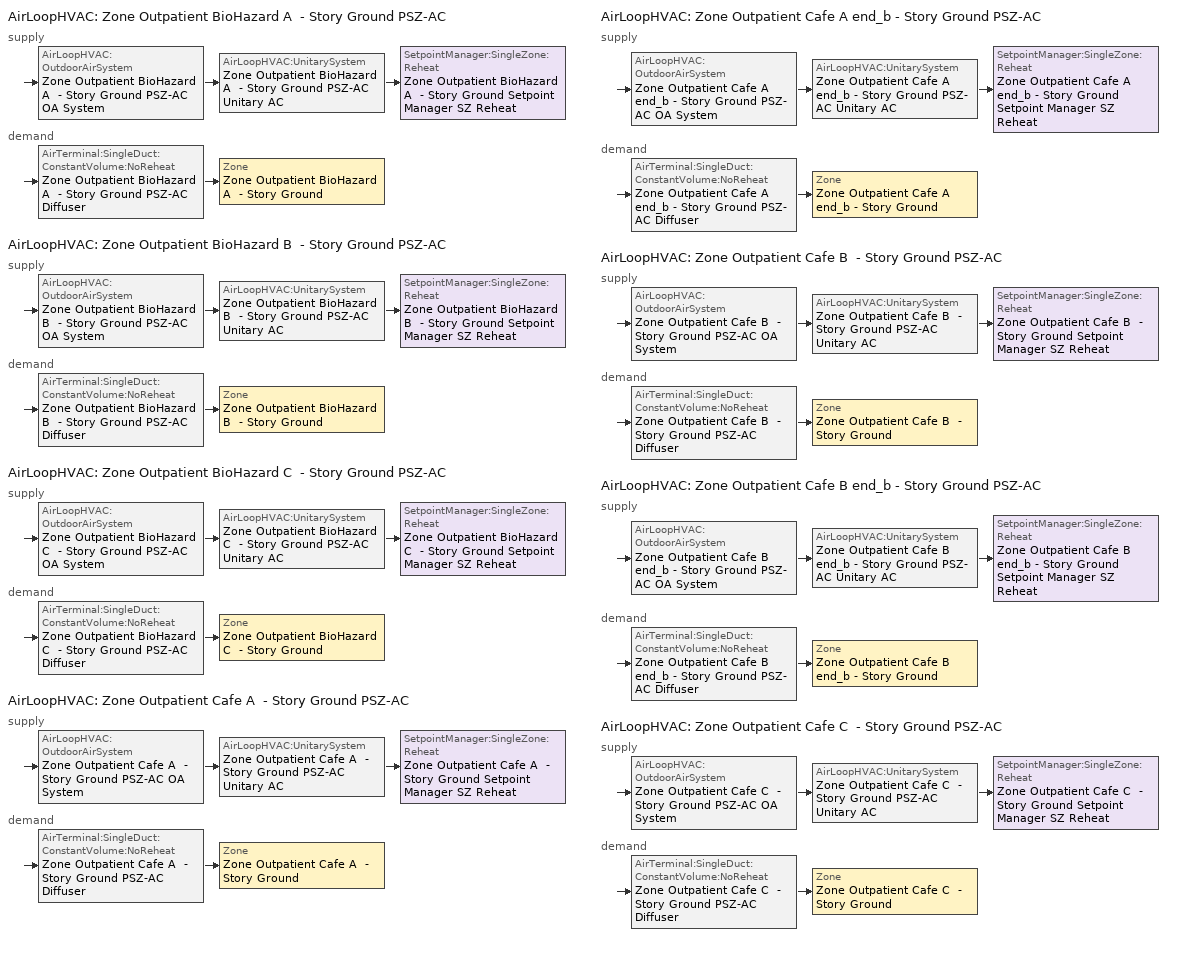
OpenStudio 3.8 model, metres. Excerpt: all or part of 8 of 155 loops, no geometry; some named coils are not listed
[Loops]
AirLoopHVAC 'Zone Outpatient BioHazard A  - Story Ground PSZ-AC'
 supply: AirLoopHVAC:OutdoorAirSystem 'Zone Outpatient BioHazard A  - Story Ground PSZ-AC OA System' > AirLoopHVAC:UnitarySystem 'Zone Outpatient BioHazard A  - Story Ground PSZ-AC Unitary AC' > SetpointManager:SingleZone:Reheat 'Zone Outpatient BioHazard A  - Story Ground Setpoint Manager SZ Reheat'
 demand: AirTerminal:SingleDuct:ConstantVolume:NoReheat 'Zone Outpatient BioHazard A  - Story Ground PSZ-AC Diffuser' > Zone 'Zone Outpatient BioHazard A  - Story Ground'
AirLoopHVAC 'Zone Outpatient BioHazard B  - Story Ground PSZ-AC'
 supply: AirLoopHVAC:OutdoorAirSystem 'Zone Outpatient BioHazard B  - Story Ground PSZ-AC OA System' > AirLoopHVAC:UnitarySystem 'Zone Outpatient BioHazard B  - Story Ground PSZ-AC Unitary AC' > SetpointManager:SingleZone:Reheat 'Zone Outpatient BioHazard B  - Story Ground Setpoint Manager SZ Reheat'
 demand: AirTerminal:SingleDuct:ConstantVolume:NoReheat 'Zone Outpatient BioHazard B  - Story Ground PSZ-AC Diffuser' > Zone 'Zone Outpatient BioHazard B  - Story Ground'
AirLoopHVAC 'Zone Outpatient BioHazard C  - Story Ground PSZ-AC'
 supply: AirLoopHVAC:OutdoorAirSystem 'Zone Outpatient BioHazard C  - Story Ground PSZ-AC OA System' > AirLoopHVAC:UnitarySystem 'Zone Outpatient BioHazard C  - Story Ground PSZ-AC Unitary AC' > SetpointManager:SingleZone:Reheat 'Zone Outpatient BioHazard C  - Story Ground Setpoint Manager SZ Reheat'
 demand: AirTerminal:SingleDuct:ConstantVolume:NoReheat 'Zone Outpatient BioHazard C  - Story Ground PSZ-AC Diffuser' > Zone 'Zone Outpatient BioHazard C  - Story Ground'
AirLoopHVAC 'Zone Outpatient Cafe A  - Story Ground PSZ-AC'
 supply: AirLoopHVAC:OutdoorAirSystem 'Zone Outpatient Cafe A  - Story Ground PSZ-AC OA System' > AirLoopHVAC:UnitarySystem 'Zone Outpatient Cafe A  - Story Ground PSZ-AC Unitary AC' > SetpointManager:SingleZone:Reheat 'Zone Outpatient Cafe A  - Story Ground Setpoint Manager SZ Reheat'
 demand: AirTerminal:SingleDuct:ConstantVolume:NoReheat 'Zone Outpatient Cafe A  - Story Ground PSZ-AC Diffuser' > Zone 'Zone Outpatient Cafe A  - Story Ground'
AirLoopHVAC 'Zone Outpatient Cafe A end_b - Story Ground PSZ-AC'
 supply: AirLoopHVAC:OutdoorAirSystem 'Zone Outpatient Cafe A end_b - Story Ground PSZ-AC OA System' > AirLoopHVAC:UnitarySystem 'Zone Outpatient Cafe A end_b - Story Ground PSZ-AC Unitary AC' > SetpointManager:SingleZone:Reheat 'Zone Outpatient Cafe A end_b - Story Ground Setpoint Manager SZ Reheat'
 demand: AirTerminal:SingleDuct:ConstantVolume:NoReheat 'Zone Outpatient Cafe A end_b - Story Ground PSZ-AC Diffuser' > Zone 'Zone Outpatient Cafe A end_b - Story Ground'
AirLoopHVAC 'Zone Outpatient Cafe B  - Story Ground PSZ-AC'
 supply: AirLoopHVAC:OutdoorAirSystem 'Zone Outpatient Cafe B  - Story Ground PSZ-AC OA System' > AirLoopHVAC:UnitarySystem 'Zone Outpatient Cafe B  - Story Ground PSZ-AC Unitary AC' > SetpointManager:SingleZone:Reheat 'Zone Outpatient Cafe B  - Story Ground Setpoint Manager SZ Reheat'
 demand: AirTerminal:SingleDuct:ConstantVolume:NoReheat 'Zone Outpatient Cafe B  - Story Ground PSZ-AC Diffuser' > Zone 'Zone Outpatient Cafe B  - Story Ground'
AirLoopHVAC 'Zone Outpatient Cafe B end_b - Story Ground PSZ-AC'
 supply: AirLoopHVAC:OutdoorAirSystem 'Zone Outpatient Cafe B end_b - Story Ground PSZ-AC OA System' > AirLoopHVAC:UnitarySystem 'Zone Outpatient Cafe B end_b - Story Ground PSZ-AC Unitary AC' > SetpointManager:SingleZone:Reheat 'Zone Outpatient Cafe B end_b - Story Ground Setpoint Manager SZ Reheat'
 demand: AirTerminal:SingleDuct:ConstantVolume:NoReheat 'Zone Outpatient Cafe B end_b - Story Ground PSZ-AC Diffuser' > Zone 'Zone Outpatient Cafe B end_b - Story Ground'
AirLoopHVAC 'Zone Outpatient Cafe C  - Story Ground PSZ-AC'
 supply: AirLoopHVAC:OutdoorAirSystem 'Zone Outpatient Cafe C  - Story Ground PSZ-AC OA System' > AirLoopHVAC:UnitarySystem 'Zone Outpatient Cafe C  - Story Ground PSZ-AC Unitary AC' > SetpointManager:SingleZone:Reheat 'Zone Outpatient Cafe C  - Story Ground Setpoint Manager SZ Reheat'
 demand: AirTerminal:SingleDuct:ConstantVolume:NoReheat 'Zone Outpatient Cafe C  - Story Ground PSZ-AC Diffuser' > Zone 'Zone Outpatient Cafe C  - Story Ground'
[Sizing:Zone] Zone Cooling Design Supply Air Temperature Input Method=SupplyAirTemperature; Zone Cooling Design Supply Air Temperature {C}=12.7778; Zone Cooling Design Supply Air Temperature Difference {deltaC}=11.11; Zone Heating Design Supply Air Temperature Input Method=SupplyAirTemperature; Zone Heating Design Supply Air Temperature {C}=50; Zone Heating Design Supply Air Temperature Difference {deltaC}=11.11; Zone Cooling Design Supply Air Humidity Ratio {kg-H2O/kg-air}=0.0085; Zone Heating Design Supply Air Humidity Ratio {kg-H2O/kg-air}=0.008; Cooling Design Air Flow Method=DesignDay; Heating Design Air Flow Method=DesignDay; Account for Dedicated Outdoor Air System=No; Dedicated Outdoor Air System Control Strategy=NeutralSupplyAir; Dedicated Outdoor Air Low Setpoint Temperature for Design {C}=autosize; Dedicated Outdoor Air High Setpoint Temperature for Design {C}=autosize; Zone Load Sizing Method=Sensible Load Only No Latent Load; Zone Latent Cooling Design Supply Air Humidity Ratio Input Method=HumidityRatioDifference; Zone Cooling Design Supply Air Humidity Ratio Difference {kgWater/kgDryAir}=0.005; Zone Latent Heating Design Supply Air Humidity Ratio Input Method=HumidityRatioDifference; Zone Humidification Design Supply Air Humidity Ratio Difference {kgWater/kgDryAir}=0.005
Zone Outpatient Cafe A  - Story Ground; Zone Outpatient Cafe B  - Story Ground; Zone Outpatient Cafe C  - Story Ground; Zone Outpatient BioHazard A  - Story Ground; Zone Outpatient BioHazard B  - Story Ground; Zone Outpatient BioHazard C  - Story Ground; Zone Outpatient Cafe A end_b - Story Ground; Zone Outpatient Cafe B end_b - Story Ground
[Zone equipment]
Zone Outpatient Cafe A  - Story Ground: Zone Outpatient Cafe A  - Story Ground PSZ-AC Diffuser
Zone Outpatient Cafe B  - Story Ground: Zone Outpatient Cafe B  - Story Ground PSZ-AC Diffuser
Zone Outpatient Cafe C  - Story Ground: Zone Outpatient Cafe C  - Story Ground PSZ-AC Diffuser
Zone Outpatient BioHazard A  - Story Ground: Zone Outpatient BioHazard A  - Story Ground PSZ-AC Diffuser
Zone Outpatient BioHazard B  - Story Ground: Zone Outpatient BioHazard B  - Story Ground PSZ-AC Diffuser
Zone Outpatient BioHazard C  - Story Ground: Zone Outpatient BioHazard C  - Story Ground PSZ-AC Diffuser
Zone Outpatient Cafe A end_b - Story Ground: Zone Outpatient Cafe A end_b - Story Ground PSZ-AC Diffuser
Zone Outpatient Cafe B end_b - Story Ground: Zone Outpatient Cafe B end_b - Story Ground PSZ-AC Diffuser
[AirLoopHVAC] Design Return Air Flow Fraction of Supply Air Flow=1
Name | Availability Schedule | Design Supply Air Flow Rate {m3/s}
Zone Outpatient BioHazard A  - Story Ground PSZ-AC | Zone Outpatient BioHazard A  - Story Ground PSZ-AC Occ Sch | 0.0207819
Zone Outpatient BioHazard B  - Story Ground PSZ-AC | Zone Outpatient BioHazard B  - Story Ground PSZ-AC Occ Sch | 0.0192587
Zone Outpatient BioHazard C  - Story Ground PSZ-AC | Zone Outpatient BioHazard C  - Story Ground PSZ-AC Occ Sch | 0.0207819
Zone Outpatient Cafe A  - Story Ground PSZ-AC | Zone Outpatient Cafe A  - Story Ground PSZ-AC Occ Sch | 0.0201099
Zone Outpatient Cafe A end_b - Story Ground PSZ-AC | Zone Outpatient Cafe A end_b - Story Ground PSZ-AC Occ Sch | 0.178197
Zone Outpatient Cafe B  - Story Ground PSZ-AC | Zone Outpatient Cafe B  - Story Ground PSZ-AC Occ Sch | 0.0225697
Zone Outpatient Cafe B end_b - Story Ground PSZ-AC | Zone Outpatient Cafe B end_b - Story Ground PSZ-AC Occ Sch | 0.165366
Zone Outpatient Cafe C  - Story Ground PSZ-AC | Zone Outpatient Cafe C  - Story Ground PSZ-AC Occ Sch | 0.0197325
[Sizing:System] Type of Load to Size On=Sensible; Central Heating Maximum System Air Flow Ratio=1; Preheat Design Temperature {C}=7.22222; Preheat Design Humidity Ratio {kg-H2O/kg-Air}=0.008; Precool Design Temperature {C}=12.7778; Precool Design Humidity Ratio {kg-H2O/kg-Air}=0.008; Central Cooling Design Supply Air Temperature {C}=12.7778; Central Heating Design Supply Air Temperature {C}=50; Sizing Option=Coincident; 100% Outdoor Air in Cooling=No; 100% Outdoor Air in Heating=No; Central Cooling Design Supply Air Humidity Ratio {kg-H2O/kg-Air}=0.0085; Central Heating Design Supply Air Humidity Ratio {kg-H2O/kg-Air}=0.008; Cooling Design Air Flow Method=DesignDay; Heating Design Air Flow Method=DesignDay; System Outdoor Air Method=ZoneSum; Zone Maximum Outdoor Air Fraction=1; Cooling Supply Air Flow Rate Per Floor Area {m3/s-m2}=0.00996765; Cooling Fraction of Autosized Cooling Supply Air Flow Rate=1; Cooling Supply Air Flow Rate Per Unit Cooling Capacity {m3/s-W}=3.94755e-05; Heating Supply Air Flow Rate Per Floor Area {m3/s-m2}=0.00996765; Heating Fraction of Autosized Heating Supply Air Flow Rate=1; Heating Fraction of Autosized Cooling Supply Air Flow Rate=1; Heating Supply Air Flow Rate Per Unit Heating Capacity {m3/s-W}=3.15882e-05; Cooling Design Capacity Method=CoolingDesignCapacity; Cooling Design Capacity Per Floor Area {W/m2}=234.7; Fraction of Autosized Cooling Design Capacity=1; Heating Design Capacity Method=HeatingDesignCapacity; Heating Design Capacity Per Floor Area {W/m2}=157; Fraction of Autosized Heating Design Capacity=1; Central Cooling Capacity Control Method=OnOff; Occupant Diversity=1
Name | Design Outdoor Air Flow Rate {m3/s} | Cooling Design Capacity {W} | Heating Design Capacity {W}
Zone Outpatient BioHazard A  - Story Ground PSZ-AC; Zone Outpatient BioHazard C  - Story Ground PSZ-AC | 0.0207819 | 247.24 | 776.83
Zone Outpatient BioHazard B  - Story Ground PSZ-AC | 0.0192587 | 229.08 | 719.79
Zone Outpatient Cafe A  - Story Ground PSZ-AC | 0.0201099 | 358.33 | 618.59
Zone Outpatient Cafe A end_b - Story Ground PSZ-AC | 0.178197 | 3723.5 | 8372.94
Zone Outpatient Cafe B  - Story Ground PSZ-AC | 0.0225697 | 475.72 | 957.12
Zone Outpatient Cafe B end_b - Story Ground PSZ-AC | 0.165366 | 3448.79 | 7743.65
Zone Outpatient Cafe C  - Story Ground PSZ-AC | 0.0197325 | 342.98 | 618.59
[SetpointManager:SingleZone:Reheat] Minimum Supply Air Temperature {C}=12.7778; Maximum Supply Air Temperature {C}=50
Name | Control Zone | Setpoint Node or NodeList
Zone Outpatient BioHazard A  - Story Ground Setpoint Manager SZ Reheat | Zone Outpatient BioHazard A  - Story Ground | Zone Outpatient BioHazard A  - Story Ground PSZ-AC Supply Outlet Node
Zone Outpatient BioHazard B  - Story Ground Setpoint Manager SZ Reheat | Zone Outpatient BioHazard B  - Story Ground | Zone Outpatient BioHazard B  - Story Ground PSZ-AC Supply Outlet Node
Zone Outpatient BioHazard C  - Story Ground Setpoint Manager SZ Reheat | Zone Outpatient BioHazard C  - Story Ground | Zone Outpatient BioHazard C  - Story Ground PSZ-AC Supply Outlet Node
Zone Outpatient Cafe A  - Story Ground Setpoint Manager SZ Reheat | Zone Outpatient Cafe A  - Story Ground | Zone Outpatient Cafe A  - Story Ground PSZ-AC Supply Outlet Node
Zone Outpatient Cafe A end_b - Story Ground Setpoint Manager SZ Reheat | Zone Outpatient Cafe A end_b - Story Ground | Zone Outpatient Cafe A end_b - Story Ground PSZ-AC Supply Outlet Node
Zone Outpatient Cafe B  - Story Ground Setpoint Manager SZ Reheat | Zone Outpatient Cafe B  - Story Ground | Zone Outpatient Cafe B  - Story Ground PSZ-AC Supply Outlet Node
Zone Outpatient Cafe B end_b - Story Ground Setpoint Manager SZ Reheat | Zone Outpatient Cafe B end_b - Story Ground | Zone Outpatient Cafe B end_b - Story Ground PSZ-AC Supply Outlet Node
Zone Outpatient Cafe C  - Story Ground Setpoint Manager SZ Reheat | Zone Outpatient Cafe C  - Story Ground | Zone Outpatient Cafe C  - Story Ground PSZ-AC Supply Outlet Node
[Coil:Heating:Electric] Availability Schedule=Always On Discrete; Efficiency=1
Name | Nominal Capacity {W}
Zone Outpatient BioHazard A  - Story Ground PSZ-AC Electric Backup Htg Coil; Zone Outpatient BioHazard C  - Story Ground PSZ-AC Electric Backup Htg Coil | 776.829
Zone Outpatient BioHazard B  - Story Ground PSZ-AC Electric Backup Htg Coil | 719.792
Zone Outpatient Cafe A  - Story Ground PSZ-AC Electric Backup Htg Coil | 1058.94
Zone Outpatient Cafe A end_b - Story Ground PSZ-AC Electric Backup Htg Coil | 10747.4
Zone Outpatient Cafe B  - Story Ground PSZ-AC Electric Backup Htg Coil | 1281.05
Zone Outpatient Cafe B end_b - Story Ground PSZ-AC Electric Backup Htg Coil | 9961.08
Zone Outpatient Cafe C  - Story Ground PSZ-AC Electric Backup Htg Coil | 1044.55
[Coil:Cooling:DX:SingleSpeed] Availability Schedule=Always On Discrete; Rated COP {W/W}=3.14722; Rated Evaporator Fan Power Per Volume Flow Rate 2017 {W/(m3/s)}=773.3; Rated Evaporator Fan Power Per Volume Flow Rate 2023 {W/(m3/s)}=934.4; Total Cooling Capacity Function of Temperature Curve=DOE Ref DX Clg Coil Cool-Cap-fT; Total Cooling Capacity Function of Flow Fraction Curve=DOE Ref DX Clg Coil Cool-CAP-fFlow; Energy Input Ratio Function of Temperature Curve=DOE Ref DX Clg Coil Cool-EIR-fT; Energy Input Ratio Function of Flow Fraction Curve=DOE Ref DX Clg Coil Cool-EIR-fFlow; Part Load Fraction Correlation Curve=DOE Ref DX Clg Coil Cool-PLF-fPLR; Minimum Outdoor Dry-Bulb Temperature for Compressor Operation {C}=-25; Nominal Time for Condensate Removal to Begin {s}=0; Ratio of Initial Moisture Evaporation Rate and Steady State Latent Capacity=0; Maximum Cycling Rate {cycles/hr}=0; Latent Capacity Time Constant {s}=0; Condenser Type=AirCooled; Evaporative Condenser Effectiveness=0.9; Evaporative Condenser Air Flow Rate {m3/s}=autosize; Evaporative Condenser Pump Rated Power Consumption {W}=autosize; Crankcase Heater Capacity {W}=0; Maximum Outdoor Dry-Bulb Temperature for Crankcase Heater Operation {C}=10; Basin Heater Capacity {W/K}=0; Basin Heater Setpoint Temperature {C}=2
Name | Rated Total Cooling Capacity {W} | Rated Sensible Heat Ratio | Rated Air Flow Rate {m3/s}
Zone Outpatient BioHazard A  - Story Ground PSZ-AC 1spd DX AC Clg Coil 1kBtu/hr 9.7SEER; Zone Outpatient BioHazard C  - Story Ground PSZ-AC 1spd DX AC Clg Coil 1kBtu/hr 9.7SEER | 353.64 | 0.800649 | 0.0207819
Zone Outpatient BioHazard B  - Story Ground PSZ-AC 1spd DX AC Clg Coil 1kBtu/hr 9.7SEER | 327.609 | 0.800769 | 0.0192587
Zone Outpatient Cafe A  - Story Ground PSZ-AC 1spd DX AC Clg Coil 2kBtu/hr 9.7SEER | 499.377 | 0.701083 | 0.0201099
Zone Outpatient Cafe A end_b - Story Ground PSZ-AC 1spd DX AC Clg Coil 13kBtu/hr 9.7SEER | 4425.05 | 0.701083 | 0.178197
Zone Outpatient Cafe B  - Story Ground PSZ-AC 1spd DX AC Clg Coil 2kBtu/hr 9.7SEER | 560.46 | 0.701083 | 0.0225697
Zone Outpatient Cafe B end_b - Story Ground PSZ-AC 1spd DX AC Clg Coil 12kBtu/hr 9.7SEER | 4106.43 | 0.701083 | 0.165366
Zone Outpatient Cafe C  - Story Ground PSZ-AC 1spd DX AC Clg Coil 2kBtu/hr 9.7SEER | 490.005 | 0.701083 | 0.0197325
[Fan:OnOff] Availability Schedule=Always On Discrete; Fan Total Efficiency=0.53625; Pressure Rise {Pa}=622.722; Motor Efficiency=0.825; Motor In Airstream Fraction=1
Name | Maximum Flow Rate {m3/s} | Fan Power Ratio Function of Speed Ratio Curve | Fan Efficiency Ratio Function of Speed Ratio Curve
Zone Outpatient BioHazard A  - Story Ground PSZ-AC Fan | 0.0207819 | Fan On Off Power Curve 3 | Fan On Off Efficiency Curve 3
Zone Outpatient BioHazard B  - Story Ground PSZ-AC Fan | 0.0192587 | Fan On Off Power Curve 4 | Fan On Off Efficiency Curve 4
Zone Outpatient BioHazard C  - Story Ground PSZ-AC Fan | 0.0207819 | Fan On Off Power Curve 5 | Fan On Off Efficiency Curve 5
Zone Outpatient Cafe A  - Story Ground PSZ-AC Fan | 0.0201099 | Fan On Off Power Curve 6 | Fan On Off Efficiency Curve 6
Zone Outpatient Cafe A end_b - Story Ground PSZ-AC Fan | 0.178197 | Fan On Off Power Curve 7 | Fan On Off Efficiency Curve 7
Zone Outpatient Cafe B  - Story Ground PSZ-AC Fan | 0.0225697 | Fan On Off Power Curve 8 | Fan On Off Efficiency Curve 8
Zone Outpatient Cafe B end_b - Story Ground PSZ-AC Fan | 0.165366 | Fan On Off Power Curve 9 | Fan On Off Efficiency Curve 9
Zone Outpatient Cafe C  - Story Ground PSZ-AC Fan | 0.0197325 | Fan On Off Power Curve 10 | Fan On Off Efficiency Curve 10
[AirLoopHVAC:UnitarySystem] Control Type=Load; Dehumidification Control Type=None; Availability Schedule=Always On Discrete; Fan Placement=DrawThrough; DX Heating Coil Sizing Ratio=1; Use DOAS DX Cooling Coil=No; DOAS DX Cooling Coil Leaving Minimum Air Temperature {C}=2; Latent Load Control=SensibleOnlyLoadControl; Supply Air Flow Rate Method During Cooling Operation=SupplyAirFlowRate; Supply Air Flow Rate Method During Heating Operation=SupplyAirFlowRate; Supply Air Flow Rate Method When No Cooling or Heating is Required=None; No Load Supply Air Flow Rate Control Set To Low Speed=Yes; Maximum Supply Air Temperature {C}=50; Maximum Outdoor Dry-Bulb Temperature for Supplemental Heater Operation {C}=21; Ancilliary On-Cycle Electric Power {W}=0; Ancilliary Off-Cycle Electric Power {W}=0
Name | Controlling Zone or Thermostat Location | Supply Fan | Supply Air Fan Operating Mode Schedule | Heating Coil | Cooling Coil | Supplemental Heating Coil | Supply Air Flow Rate During Cooling Operation {m3/s} | Supply Air Flow Rate During Heating Operation {m3/s}
Zone Outpatient BioHazard A  - Story Ground PSZ-AC Unitary AC | Zone Outpatient BioHazard A  - Story Ground | Zone Outpatient BioHazard A  - Story Ground PSZ-AC Fan | Zone Outpatient BioHazard A  - Story Ground PSZ-AC_night_fancycle_schedule | Zone Outpatient BioHazard A  - Story Ground PSZ-AC Water Htg Coil | Zone Outpatient BioHazard A  - Story Ground PSZ-AC 1spd DX AC Clg Coil 1kBtu/hr 9.7SEER | Zone Outpatient BioHazard A  - Story Ground PSZ-AC Electric Backup Htg Coil | 0.0207819 | 0.0207819
Zone Outpatient BioHazard B  - Story Ground PSZ-AC Unitary AC | Zone Outpatient BioHazard B  - Story Ground | Zone Outpatient BioHazard B  - Story Ground PSZ-AC Fan | Zone Outpatient BioHazard B  - Story Ground PSZ-AC_night_fancycle_schedule | Zone Outpatient BioHazard B  - Story Ground PSZ-AC Water Htg Coil | Zone Outpatient BioHazard B  - Story Ground PSZ-AC 1spd DX AC Clg Coil 1kBtu/hr 9.7SEER | Zone Outpatient BioHazard B  - Story Ground PSZ-AC Electric Backup Htg Coil | 0.0192587 | 0.0192587
Zone Outpatient BioHazard C  - Story Ground PSZ-AC Unitary AC | Zone Outpatient BioHazard C  - Story Ground | Zone Outpatient BioHazard C  - Story Ground PSZ-AC Fan | Zone Outpatient BioHazard C  - Story Ground PSZ-AC_night_fancycle_schedule | Zone Outpatient BioHazard C  - Story Ground PSZ-AC Water Htg Coil | Zone Outpatient BioHazard C  - Story Ground PSZ-AC 1spd DX AC Clg Coil 1kBtu/hr 9.7SEER | Zone Outpatient BioHazard C  - Story Ground PSZ-AC Electric Backup Htg Coil | 0.0207819 | 0.0207819
Zone Outpatient Cafe A  - Story Ground PSZ-AC Unitary AC | Zone Outpatient Cafe A  - Story Ground | Zone Outpatient Cafe A  - Story Ground PSZ-AC Fan | Zone Outpatient Cafe A  - Story Ground PSZ-AC_night_fancycle_schedule | Zone Outpatient Cafe A  - Story Ground PSZ-AC Water Htg Coil | Zone Outpatient Cafe A  - Story Ground PSZ-AC 1spd DX AC Clg Coil 2kBtu/hr 9.7SEER | Zone Outpatient Cafe A  - Story Ground PSZ-AC Electric Backup Htg Coil | 0.0201099 | 0.0201099
Zone Outpatient Cafe A end_b - Story Ground PSZ-AC Unitary AC | Zone Outpatient Cafe A end_b - Story Ground | Zone Outpatient Cafe A end_b - Story Ground PSZ-AC Fan | Zone Outpatient Cafe A end_b - Story Ground PSZ-AC_night_fancycle_schedule | Zone Outpatient Cafe A end_b - Story Ground PSZ-AC Water Htg Coil | Zone Outpatient Cafe A end_b - Story Ground PSZ-AC 1spd DX AC Clg Coil 13kBtu/hr 9.7SEER | Zone Outpatient Cafe A end_b - Story Ground PSZ-AC Electric Backup Htg Coil | 0.178197 | 0.178197
Zone Outpatient Cafe B  - Story Ground PSZ-AC Unitary AC | Zone Outpatient Cafe B  - Story Ground | Zone Outpatient Cafe B  - Story Ground PSZ-AC Fan | Zone Outpatient Cafe B  - Story Ground PSZ-AC_night_fancycle_schedule | Zone Outpatient Cafe B  - Story Ground PSZ-AC Water Htg Coil | Zone Outpatient Cafe B  - Story Ground PSZ-AC 1spd DX AC Clg Coil 2kBtu/hr 9.7SEER | Zone Outpatient Cafe B  - Story Ground PSZ-AC Electric Backup Htg Coil | 0.0225697 | 0.0225697
Zone Outpatient Cafe B end_b - Story Ground PSZ-AC Unitary AC | Zone Outpatient Cafe B end_b - Story Ground | Zone Outpatient Cafe B end_b - Story Ground PSZ-AC Fan | Zone Outpatient Cafe B end_b - Story Ground PSZ-AC_night_fancycle_schedule | Zone Outpatient Cafe B end_b - Story Ground PSZ-AC Water Htg Coil | Zone Outpatient Cafe B end_b - Story Ground PSZ-AC 1spd DX AC Clg Coil 12kBtu/hr 9.7SEER | Zone Outpatient Cafe B end_b - Story Ground PSZ-AC Electric Backup Htg Coil | 0.165366 | 0.165366
Zone Outpatient Cafe C  - Story Ground PSZ-AC Unitary AC | Zone Outpatient Cafe C  - Story Ground | Zone Outpatient Cafe C  - Story Ground PSZ-AC Fan | Zone Outpatient Cafe C  - Story Ground PSZ-AC_night_fancycle_schedule | Zone Outpatient Cafe C  - Story Ground PSZ-AC Water Htg Coil | Zone Outpatient Cafe C  - Story Ground PSZ-AC 1spd DX AC Clg Coil 2kBtu/hr 9.7SEER | Zone Outpatient Cafe C  - Story Ground PSZ-AC Electric Backup Htg Coil | 0.0197325 | 0.0197325
[Controller:OutdoorAir] Economizer Control Type=NoEconomizer; Economizer Control Action Type=ModulateFlow; Economizer Maximum Limit Dry-Bulb Temperature {C}=28; Economizer Maximum Limit Enthalpy {J/kg}=64000; Lockout Type=LockoutWithCompressor; Minimum Limit Type=FixedMinimum; High Humidity Control=No; Heat Recovery Bypass Control Type=BypassWhenWithinEconomizerLimits; Economizer Operation Staging=InterlockedWithMechanicalCooling
Name | Minimum Outdoor Air Flow Rate {m3/s} | Maximum Outdoor Air Flow Rate {m3/s} | Minimum Outdoor Air Schedule | Controller Mechanical Ventilation
Zone Outpatient BioHazard A  - Story Ground PSZ-AC OA System Controller | 0.00138647 | 0.0207819 | Zone Outpatient BioHazard A  - Story Ground PSZ-AC_night_novent_schedule | Controller Mechanical Ventilation 4
Zone Outpatient BioHazard B  - Story Ground PSZ-AC OA System Controller | 0.00128226 | 0.0192587 | Zone Outpatient BioHazard B  - Story Ground PSZ-AC_night_novent_schedule | Controller Mechanical Ventilation 5
Zone Outpatient BioHazard C  - Story Ground PSZ-AC OA System Controller | 0.00138647 | 0.0207819 | Zone Outpatient BioHazard C  - Story Ground PSZ-AC_night_novent_schedule | Controller Mechanical Ventilation 6
Zone Outpatient Cafe A  - Story Ground PSZ-AC OA System Controller | 0.00856702 | 0.0201099 | Zone Outpatient Cafe A  - Story Ground PSZ-AC_night_novent_schedule | Controller Mechanical Ventilation 7
Zone Outpatient Cafe A end_b - Story Ground PSZ-AC OA System Controller | 0.115959 | 0.178197 | Zone Outpatient Cafe A end_b - Story Ground PSZ-AC_night_novent_schedule | Controller Mechanical Ventilation 8
Zone Outpatient Cafe B  - Story Ground PSZ-AC OA System Controller | 0.0132554 | 0.0225697 | Zone Outpatient Cafe B  - Story Ground PSZ-AC_night_novent_schedule | Controller Mechanical Ventilation 9
Zone Outpatient Cafe B end_b - Story Ground PSZ-AC OA System Controller | 0.107244 | 0.165366 | Zone Outpatient Cafe B end_b - Story Ground PSZ-AC_night_novent_schedule | Controller Mechanical Ventilation 10
Zone Outpatient Cafe C  - Story Ground PSZ-AC OA System Controller | 0.00856702 | 0.0197325 | Zone Outpatient Cafe C  - Story Ground PSZ-AC_night_novent_schedule | Controller Mechanical Ventilation 11
[Controller:MechanicalVentilation] Availability Schedule=Always On Discrete
Controller Mechanical Ventilation 4; Controller Mechanical Ventilation 5; Controller Mechanical Ventilation 6; Controller Mechanical Ventilation 7; Controller Mechanical Ventilation 8; Controller Mechanical Ventilation 9; Controller Mechanical Ventilation 10; Controller Mechanical Ventilation 11
[AirLoopHVAC:OutdoorAirSystem]
Name | Controller
Zone Outpatient BioHazard A  - Story Ground PSZ-AC OA System | Zone Outpatient BioHazard A  - Story Ground PSZ-AC OA System Controller
Zone Outpatient BioHazard B  - Story Ground PSZ-AC OA System | Zone Outpatient BioHazard B  - Story Ground PSZ-AC OA System Controller
Zone Outpatient BioHazard C  - Story Ground PSZ-AC OA System | Zone Outpatient BioHazard C  - Story Ground PSZ-AC OA System Controller
Zone Outpatient Cafe A  - Story Ground PSZ-AC OA System | Zone Outpatient Cafe A  - Story Ground PSZ-AC OA System Controller
Zone Outpatient Cafe A end_b - Story Ground PSZ-AC OA System | Zone Outpatient Cafe A end_b - Story Ground PSZ-AC OA System Controller
Zone Outpatient Cafe B  - Story Ground PSZ-AC OA System | Zone Outpatient Cafe B  - Story Ground PSZ-AC OA System Controller
Zone Outpatient Cafe B end_b - Story Ground PSZ-AC OA System | Zone Outpatient Cafe B end_b - Story Ground PSZ-AC OA System Controller
Zone Outpatient Cafe C  - Story Ground PSZ-AC OA System | Zone Outpatient Cafe C  - Story Ground PSZ-AC OA System Controller
[AirTerminal:SingleDuct:ConstantVolume:NoReheat] Availability Schedule=Always On Discrete
Name | Maximum Air Flow Rate {m3/s}
Zone Outpatient BioHazard A  - Story Ground PSZ-AC Diffuser; Zone Outpatient BioHazard C  - Story Ground PSZ-AC Diffuser | 0.0207819
Zone Outpatient BioHazard B  - Story Ground PSZ-AC Diffuser | 0.0192587
Zone Outpatient Cafe A  - Story Ground PSZ-AC Diffuser | 0.0201099
Zone Outpatient Cafe A end_b - Story Ground PSZ-AC Diffuser | 0.178197
Zone Outpatient Cafe B  - Story Ground PSZ-AC Diffuser | 0.0225697
Zone Outpatient Cafe B end_b - Story Ground PSZ-AC Diffuser | 0.165366
Zone Outpatient Cafe C  - Story Ground PSZ-AC Diffuser | 0.0197325
[Schedule:Ruleset]
Name | Default Day Schedule | Summer Design Day Schedule | Winter Design Day Schedule
Zone Outpatient BioHazard A  - Story Ground PSZ-AC Occ Sch | Zone Outpatient BioHazard A  - Story Ground PSZ-AC Occ Sch Default | Zone Outpatient BioHazard A  - Story Ground PSZ-AC Occ Sch Summer Design Day | Zone Outpatient BioHazard A  - Story Ground PSZ-AC Occ Sch Winter Design Day
Zone Outpatient BioHazard B  - Story Ground PSZ-AC Occ Sch | Zone Outpatient BioHazard B  - Story Ground PSZ-AC Occ Sch Default | Zone Outpatient BioHazard B  - Story Ground PSZ-AC Occ Sch Summer Design Day | Zone Outpatient BioHazard B  - Story Ground PSZ-AC Occ Sch Winter Design Day
Zone Outpatient BioHazard C  - Story Ground PSZ-AC Occ Sch | Zone Outpatient BioHazard C  - Story Ground PSZ-AC Occ Sch Default | Zone Outpatient BioHazard C  - Story Ground PSZ-AC Occ Sch Summer Design Day | Zone Outpatient BioHazard C  - Story Ground PSZ-AC Occ Sch Winter Design Day
Zone Outpatient Cafe A  - Story Ground PSZ-AC Occ Sch | Zone Outpatient Cafe A  - Story Ground PSZ-AC Occ Sch Default | Zone Outpatient Cafe A  - Story Ground PSZ-AC Occ Sch Summer Design Day | Zone Outpatient Cafe A  - Story Ground PSZ-AC Occ Sch Winter Design Day
Zone Outpatient Cafe A end_b - Story Ground PSZ-AC Occ Sch | Zone Outpatient Cafe A end_b - Story Ground PSZ-AC Occ Sch Default | Zone Outpatient Cafe A end_b - Story Ground PSZ-AC Occ Sch Summer Design Day | Zone Outpatient Cafe A end_b - Story Ground PSZ-AC Occ Sch Winter Design Day
Zone Outpatient Cafe B  - Story Ground PSZ-AC Occ Sch | Zone Outpatient Cafe B  - Story Ground PSZ-AC Occ Sch Default | Zone Outpatient Cafe B  - Story Ground PSZ-AC Occ Sch Summer Design Day | Zone Outpatient Cafe B  - Story Ground PSZ-AC Occ Sch Winter Design Day
Zone Outpatient Cafe B end_b - Story Ground PSZ-AC Occ Sch | Zone Outpatient Cafe B end_b - Story Ground PSZ-AC Occ Sch Default | Zone Outpatient Cafe B end_b - Story Ground PSZ-AC Occ Sch Summer Design Day | Zone Outpatient Cafe B end_b - Story Ground PSZ-AC Occ Sch Winter Design Day
Zone Outpatient Cafe C  - Story Ground PSZ-AC Occ Sch | Zone Outpatient Cafe C  - Story Ground PSZ-AC Occ Sch Default | Zone Outpatient Cafe C  - Story Ground PSZ-AC Occ Sch Summer Design Day | Zone Outpatient Cafe C  - Story Ground PSZ-AC Occ Sch Winter Design Day
Zone Outpatient BioHazard A  - Story Ground PSZ-AC_night_novent_schedule | Zone Outpatient BioHazard A  - Story Ground PSZ-AC Occ Sch Default 2 | Zone Outpatient BioHazard A  - Story Ground PSZ-AC Occ Sch Summer Design Day 2 | Zone Outpatient BioHazard A  - Story Ground PSZ-AC Occ Sch Winter Design Day 2
Zone Outpatient BioHazard A  - Story Ground PSZ-AC_night_fancycle_schedule | Zone Outpatient BioHazard A  - Story Ground PSZ-AC Occ Sch Default 3 | Zone Outpatient BioHazard A  - Story Ground PSZ-AC Occ Sch Summer Design Day 3 | Zone Outpatient BioHazard A  - Story Ground PSZ-AC Occ Sch Winter Design Day 3
Zone Outpatient BioHazard B  - Story Ground PSZ-AC_night_novent_schedule | Zone Outpatient BioHazard B  - Story Ground PSZ-AC Occ Sch Default 2 | Zone Outpatient BioHazard B  - Story Ground PSZ-AC Occ Sch Summer Design Day 2 | Zone Outpatient BioHazard B  - Story Ground PSZ-AC Occ Sch Winter Design Day 2
Zone Outpatient BioHazard B  - Story Ground PSZ-AC_night_fancycle_schedule | Zone Outpatient BioHazard B  - Story Ground PSZ-AC Occ Sch Default 3 | Zone Outpatient BioHazard B  - Story Ground PSZ-AC Occ Sch Summer Design Day 3 | Zone Outpatient BioHazard B  - Story Ground PSZ-AC Occ Sch Winter Design Day 3
Zone Outpatient BioHazard C  - Story Ground PSZ-AC_night_novent_schedule | Zone Outpatient BioHazard C  - Story Ground PSZ-AC Occ Sch Default 2 | Zone Outpatient BioHazard C  - Story Ground PSZ-AC Occ Sch Summer Design Day 2 | Zone Outpatient BioHazard C  - Story Ground PSZ-AC Occ Sch Winter Design Day 2
Zone Outpatient BioHazard C  - Story Ground PSZ-AC_night_fancycle_schedule | Zone Outpatient BioHazard C  - Story Ground PSZ-AC Occ Sch Default 3 | Zone Outpatient BioHazard C  - Story Ground PSZ-AC Occ Sch Summer Design Day 3 | Zone Outpatient BioHazard C  - Story Ground PSZ-AC Occ Sch Winter Design Day 3
Zone Outpatient Cafe A  - Story Ground PSZ-AC_night_novent_schedule | Zone Outpatient Cafe A  - Story Ground PSZ-AC Occ Sch Default 2 | Zone Outpatient Cafe A  - Story Ground PSZ-AC Occ Sch Summer Design Day 2 | Zone Outpatient Cafe A  - Story Ground PSZ-AC Occ Sch Winter Design Day 2
Zone Outpatient Cafe A  - Story Ground PSZ-AC_night_fancycle_schedule | Zone Outpatient Cafe A  - Story Ground PSZ-AC Occ Sch Default 3 | Zone Outpatient Cafe A  - Story Ground PSZ-AC Occ Sch Summer Design Day 3 | Zone Outpatient Cafe A  - Story Ground PSZ-AC Occ Sch Winter Design Day 3
Zone Outpatient Cafe A end_b - Story Ground PSZ-AC_night_novent_schedule | Zone Outpatient Cafe A end_b - Story Ground PSZ-AC Occ Sch Default 2 | Zone Outpatient Cafe A end_b - Story Ground PSZ-AC Occ Sch Summer Design Day 2 | Zone Outpatient Cafe A end_b - Story Ground PSZ-AC Occ Sch Winter Design Day 2
Zone Outpatient Cafe A end_b - Story Ground PSZ-AC_night_fancycle_schedule | Zone Outpatient Cafe A end_b - Story Ground PSZ-AC Occ Sch Default 3 | Zone Outpatient Cafe A end_b - Story Ground PSZ-AC Occ Sch Summer Design Day 3 | Zone Outpatient Cafe A end_b - Story Ground PSZ-AC Occ Sch Winter Design Day 3
Zone Outpatient Cafe B  - Story Ground PSZ-AC_night_novent_schedule | Zone Outpatient Cafe B  - Story Ground PSZ-AC Occ Sch Default 2 | Zone Outpatient Cafe B  - Story Ground PSZ-AC Occ Sch Summer Design Day 2 | Zone Outpatient Cafe B  - Story Ground PSZ-AC Occ Sch Winter Design Day 2
Zone Outpatient Cafe B  - Story Ground PSZ-AC_night_fancycle_schedule | Zone Outpatient Cafe B  - Story Ground PSZ-AC Occ Sch Default 3 | Zone Outpatient Cafe B  - Story Ground PSZ-AC Occ Sch Summer Design Day 3 | Zone Outpatient Cafe B  - Story Ground PSZ-AC Occ Sch Winter Design Day 3
Zone Outpatient Cafe B end_b - Story Ground PSZ-AC_night_novent_schedule | Zone Outpatient Cafe B end_b - Story Ground PSZ-AC Occ Sch Default 2 | Zone Outpatient Cafe B end_b - Story Ground PSZ-AC Occ Sch Summer Design Day 2 | Zone Outpatient Cafe B end_b - Story Ground PSZ-AC Occ Sch Winter Design Day 2
Zone Outpatient Cafe B end_b - Story Ground PSZ-AC_night_fancycle_schedule | Zone Outpatient Cafe B end_b - Story Ground PSZ-AC Occ Sch Default 3 | Zone Outpatient Cafe B end_b - Story Ground PSZ-AC Occ Sch Summer Design Day 3 | Zone Outpatient Cafe B end_b - Story Ground PSZ-AC Occ Sch Winter Design Day 3
Zone Outpatient Cafe C  - Story Ground PSZ-AC_night_novent_schedule | Zone Outpatient Cafe C  - Story Ground PSZ-AC Occ Sch Default 2 | Zone Outpatient Cafe C  - Story Ground PSZ-AC Occ Sch Summer Design Day 2 | Zone Outpatient Cafe C  - Story Ground PSZ-AC Occ Sch Winter Design Day 2
Zone Outpatient Cafe C  - Story Ground PSZ-AC_night_fancycle_schedule | Zone Outpatient Cafe C  - Story Ground PSZ-AC Occ Sch Default 3 | Zone Outpatient Cafe C  - Story Ground PSZ-AC Occ Sch Summer Design Day 3 | Zone Outpatient Cafe C  - Story Ground PSZ-AC Occ Sch Winter Design Day 3
[Schedule:Day]
Zone Outpatient BioHazard A  - Story Ground PSZ-AC Occ Sch Default; Zone Outpatient BioHazard B  - Story Ground PSZ-AC Occ Sch Default; Zone Outpatient BioHazard C  - Story Ground PSZ-AC Occ Sch Default; Zone Outpatient Cafe A  - Story Ground PSZ-AC Occ Sch Sunday; Zone Outpatient Cafe A end_b - Story Ground PSZ-AC Occ Sch Sunday; Zone Outpatient Cafe B  - Story Ground PSZ-AC Occ Sch Sunday; Zone Outpatient Cafe B end_b - Story Ground PSZ-AC Occ Sch Sunday; Zone Outpatient Cafe C  - Story Ground PSZ-AC Occ Sch Sunday; Zone Outpatient BioHazard A  - Story Ground PSZ-AC Occ Sch Default 2; Zone Outpatient BioHazard A  - Story Ground PSZ-AC Occ Sch Default 3; Zone Outpatient BioHazard B  - Story Ground PSZ-AC Occ Sch Default 2; Zone Outpatient BioHazard B  - Story Ground PSZ-AC Occ Sch Default 3; Zone Outpatient BioHazard C  - Story Ground PSZ-AC Occ Sch Default 2; Zone Outpatient BioHazard C  - Story Ground PSZ-AC Occ Sch Default 3; Zone Outpatient Cafe A  - Story Ground PSZ-AC Occ Sch Sunday 2; Zone Outpatient Cafe A  - Story Ground PSZ-AC Occ Sch Sunday 3; Zone Outpatient Cafe A end_b - Story Ground PSZ-AC Occ Sch Sunday 2; Zone Outpatient Cafe A end_b - Story Ground PSZ-AC Occ Sch Sunday 3; Zone Outpatient Cafe B  - Story Ground PSZ-AC Occ Sch Sunday 2; Zone Outpatient Cafe B  - Story Ground PSZ-AC Occ Sch Sunday 3; Zone Outpatient Cafe B end_b - Story Ground PSZ-AC Occ Sch Sunday 2; Zone Outpatient Cafe B end_b - Story Ground PSZ-AC Occ Sch Sunday 3; Zone Outpatient Cafe C  - Story Ground PSZ-AC Occ Sch Sunday 2; Zone Outpatient Cafe C  - Story Ground PSZ-AC Occ Sch Sunday 3: 24, 0, 0
Zone Outpatient BioHazard A  - Story Ground PSZ-AC Occ Sch Winter Design Day; Zone Outpatient BioHazard A  - Story Ground PSZ-AC Occ Sch Summer Design Day; Zone Outpatient BioHazard B  - Story Ground PSZ-AC Occ Sch Winter Design Day; Zone Outpatient BioHazard B  - Story Ground PSZ-AC Occ Sch Summer Design Day; Zone Outpatient BioHazard C  - Story Ground PSZ-AC Occ Sch Winter Design Day; Zone Outpatient BioHazard C  - Story Ground PSZ-AC Occ Sch Summer Design Day; Zone Outpatient Cafe A  - Story Ground PSZ-AC Occ Sch Winter Design Day; Zone Outpatient Cafe A  - Story Ground PSZ-AC Occ Sch Summer Design Day; Zone Outpatient Cafe A end_b - Story Ground PSZ-AC Occ Sch Winter Design Day; Zone Outpatient Cafe A end_b - Story Ground PSZ-AC Occ Sch Summer Design Day; Zone Outpatient Cafe B  - Story Ground PSZ-AC Occ Sch Winter Design Day; Zone Outpatient Cafe B  - Story Ground PSZ-AC Occ Sch Summer Design Day; Zone Outpatient Cafe B end_b - Story Ground PSZ-AC Occ Sch Winter Design Day; Zone Outpatient Cafe B end_b - Story Ground PSZ-AC Occ Sch Summer Design Day; Zone Outpatient Cafe C  - Story Ground PSZ-AC Occ Sch Winter Design Day; Zone Outpatient Cafe C  - Story Ground PSZ-AC Occ Sch Summer Design Day; Zone Outpatient BioHazard A  - Story Ground PSZ-AC Occ Sch Summer Design Day 2; Zone Outpatient BioHazard A  - Story Ground PSZ-AC Occ Sch Winter Design Day 2; Zone Outpatient BioHazard A  - Story Ground PSZ-AC Occ Sch Summer Design Day 3; Zone Outpatient BioHazard A  - Story Ground PSZ-AC Occ Sch Winter Design Day 3; Zone Outpatient BioHazard B  - Story Ground PSZ-AC Occ Sch Summer Design Day 2; Zone Outpatient BioHazard B  - Story Ground PSZ-AC Occ Sch Winter Design Day 2; Zone Outpatient BioHazard B  - Story Ground PSZ-AC Occ Sch Summer Design Day 3; Zone Outpatient BioHazard B  - Story Ground PSZ-AC Occ Sch Winter Design Day 3; Zone Outpatient BioHazard C  - Story Ground PSZ-AC Occ Sch Summer Design Day 2; Zone Outpatient BioHazard C  - Story Ground PSZ-AC Occ Sch Winter Design Day 2; Zone Outpatient BioHazard C  - Story Ground PSZ-AC Occ Sch Summer Design Day 3; Zone Outpatient BioHazard C  - Story Ground PSZ-AC Occ Sch Winter Design Day 3; Zone Outpatient Cafe A  - Story Ground PSZ-AC Occ Sch Summer Design Day 2; Zone Outpatient Cafe A  - Story Ground PSZ-AC Occ Sch Winter Design Day 2; Zone Outpatient Cafe A  - Story Ground PSZ-AC Occ Sch Summer Design Day 3; Zone Outpatient Cafe A  - Story Ground PSZ-AC Occ Sch Winter Design Day 3; Zone Outpatient Cafe A end_b - Story Ground PSZ-AC Occ Sch Summer Design Day 2; Zone Outpatient Cafe A end_b - Story Ground PSZ-AC Occ Sch Winter Design Day 2; Zone Outpatient Cafe A end_b - Story Ground PSZ-AC Occ Sch Summer Design Day 3; Zone Outpatient Cafe A end_b - Story Ground PSZ-AC Occ Sch Winter Design Day 3; Zone Outpatient Cafe B  - Story Ground PSZ-AC Occ Sch Summer Design Day 2; Zone Outpatient Cafe B  - Story Ground PSZ-AC Occ Sch Winter Design Day 2; Zone Outpatient Cafe B  - Story Ground PSZ-AC Occ Sch Summer Design Day 3; Zone Outpatient Cafe B  - Story Ground PSZ-AC Occ Sch Winter Design Day 3; Zone Outpatient Cafe B end_b - Story Ground PSZ-AC Occ Sch Summer Design Day 2; Zone Outpatient Cafe B end_b - Story Ground PSZ-AC Occ Sch Winter Design Day 2; Zone Outpatient Cafe B end_b - Story Ground PSZ-AC Occ Sch Summer Design Day 3; Zone Outpatient Cafe B end_b - Story Ground PSZ-AC Occ Sch Winter Design Day 3; Zone Outpatient Cafe C  - Story Ground PSZ-AC Occ Sch Summer Design Day 2; Zone Outpatient Cafe C  - Story Ground PSZ-AC Occ Sch Winter Design Day 2; Zone Outpatient Cafe C  - Story Ground PSZ-AC Occ Sch Summer Design Day 3; Zone Outpatient Cafe C  - Story Ground PSZ-AC Occ Sch Winter Design Day 3: 24, 0, 1
Zone Outpatient Cafe A  - Story Ground PSZ-AC Occ Sch Default; Zone Outpatient Cafe A end_b - Story Ground PSZ-AC Occ Sch Default; Zone Outpatient Cafe B  - Story Ground PSZ-AC Occ Sch Default; Zone Outpatient Cafe B end_b - Story Ground PSZ-AC Occ Sch Default; Zone Outpatient Cafe C  - Story Ground PSZ-AC Occ Sch Default; Zone Outpatient Cafe A  - Story Ground PSZ-AC Occ Sch Default 2; Zone Outpatient Cafe A  - Story Ground PSZ-AC Occ Sch Default 3; Zone Outpatient Cafe A end_b - Story Ground PSZ-AC Occ Sch Default 2; Zone Outpatient Cafe A end_b - Story Ground PSZ-AC Occ Sch Default 3; Zone Outpatient Cafe B  - Story Ground PSZ-AC Occ Sch Default 2; Zone Outpatient Cafe B  - Story Ground PSZ-AC Occ Sch Default 3; Zone Outpatient Cafe B end_b - Story Ground PSZ-AC Occ Sch Default 2; Zone Outpatient Cafe B end_b - Story Ground PSZ-AC Occ Sch Default 3; Zone Outpatient Cafe C  - Story Ground PSZ-AC Occ Sch Default 2; Zone Outpatient Cafe C  - Story Ground PSZ-AC Occ Sch Default 3: 9, 15, 0, 18, 30, 1, 24, 0, 0
Zone Outpatient Cafe A  - Story Ground PSZ-AC Occ Sch Saturday; Zone Outpatient Cafe A end_b - Story Ground PSZ-AC Occ Sch Saturday; Zone Outpatient Cafe B  - Story Ground PSZ-AC Occ Sch Saturday; Zone Outpatient Cafe B end_b - Story Ground PSZ-AC Occ Sch Saturday; Zone Outpatient Cafe C  - Story Ground PSZ-AC Occ Sch Saturday; Zone Outpatient Cafe A  - Story Ground PSZ-AC Occ Sch Saturday 2; Zone Outpatient Cafe A  - Story Ground PSZ-AC Occ Sch Saturday 3; Zone Outpatient Cafe A end_b - Story Ground PSZ-AC Occ Sch Saturday 2; Zone Outpatient Cafe A end_b - Story Ground PSZ-AC Occ Sch Saturday 3; Zone Outpatient Cafe B  - Story Ground PSZ-AC Occ Sch Saturday 2; Zone Outpatient Cafe B  - Story Ground PSZ-AC Occ Sch Saturday 3; Zone Outpatient Cafe B end_b - Story Ground PSZ-AC Occ Sch Saturday 2; Zone Outpatient Cafe B end_b - Story Ground PSZ-AC Occ Sch Saturday 3; Zone Outpatient Cafe C  - Story Ground PSZ-AC Occ Sch Saturday 2; Zone Outpatient Cafe C  - Story Ground PSZ-AC Occ Sch Saturday 3: 10, 30, 0, 18, 45, 1, 24, 0, 0
[Schedule:Rule] Date Specification Type=DateRange; Start Month=1; Start Day=1; End Month=12; End Day=31
Name | Schedule Ruleset | Rule Order | Day Schedule | Apply Saturday | Apply Sunday
Zone Outpatient Cafe A  - Story Ground PSZ-AC Occ Sch Saturday Rule | Zone Outpatient Cafe A  - Story Ground PSZ-AC Occ Sch | 1 | Zone Outpatient Cafe A  - Story Ground PSZ-AC Occ Sch Saturday | Yes
Zone Outpatient Cafe A  - Story Ground PSZ-AC Occ Sch Sunday Rule | Zone Outpatient Cafe A  - Story Ground PSZ-AC Occ Sch | 0 | Zone Outpatient Cafe A  - Story Ground PSZ-AC Occ Sch Sunday |  | Yes
Zone Outpatient Cafe A end_b - Story Ground PSZ-AC Occ Sch Saturday Rule | Zone Outpatient Cafe A end_b - Story Ground PSZ-AC Occ Sch | 1 | Zone Outpatient Cafe A end_b - Story Ground PSZ-AC Occ Sch Saturday | Yes
Zone Outpatient Cafe A end_b - Story Ground PSZ-AC Occ Sch Sunday Rule | Zone Outpatient Cafe A end_b - Story Ground PSZ-AC Occ Sch | 0 | Zone Outpatient Cafe A end_b - Story Ground PSZ-AC Occ Sch Sunday |  | Yes
Zone Outpatient Cafe B  - Story Ground PSZ-AC Occ Sch Saturday Rule | Zone Outpatient Cafe B  - Story Ground PSZ-AC Occ Sch | 1 | Zone Outpatient Cafe B  - Story Ground PSZ-AC Occ Sch Saturday | Yes
Zone Outpatient Cafe B  - Story Ground PSZ-AC Occ Sch Sunday Rule | Zone Outpatient Cafe B  - Story Ground PSZ-AC Occ Sch | 0 | Zone Outpatient Cafe B  - Story Ground PSZ-AC Occ Sch Sunday |  | Yes
Zone Outpatient Cafe B end_b - Story Ground PSZ-AC Occ Sch Saturday Rule | Zone Outpatient Cafe B end_b - Story Ground PSZ-AC Occ Sch | 1 | Zone Outpatient Cafe B end_b - Story Ground PSZ-AC Occ Sch Saturday | Yes
Zone Outpatient Cafe B end_b - Story Ground PSZ-AC Occ Sch Sunday Rule | Zone Outpatient Cafe B end_b - Story Ground PSZ-AC Occ Sch | 0 | Zone Outpatient Cafe B end_b - Story Ground PSZ-AC Occ Sch Sunday |  | Yes
Zone Outpatient Cafe C  - Story Ground PSZ-AC Occ Sch Saturday Rule | Zone Outpatient Cafe C  - Story Ground PSZ-AC Occ Sch | 1 | Zone Outpatient Cafe C  - Story Ground PSZ-AC Occ Sch Saturday | Yes
Zone Outpatient Cafe C  - Story Ground PSZ-AC Occ Sch Sunday Rule | Zone Outpatient Cafe C  - Story Ground PSZ-AC Occ Sch | 0 | Zone Outpatient Cafe C  - Story Ground PSZ-AC Occ Sch Sunday |  | Yes
Zone Outpatient Cafe A  - Story Ground PSZ-AC Occ Sch Sunday Rule 2 | Zone Outpatient Cafe A  - Story Ground PSZ-AC_night_novent_schedule | 0 | Zone Outpatient Cafe A  - Story Ground PSZ-AC Occ Sch Sunday 2 |  | Yes
Zone Outpatient Cafe A  - Story Ground PSZ-AC Occ Sch Saturday Rule 2 | Zone Outpatient Cafe A  - Story Ground PSZ-AC_night_novent_schedule | 1 | Zone Outpatient Cafe A  - Story Ground PSZ-AC Occ Sch Saturday 2 | Yes
Zone Outpatient Cafe A  - Story Ground PSZ-AC Occ Sch Sunday Rule 3 | Zone Outpatient Cafe A  - Story Ground PSZ-AC_night_fancycle_schedule | 0 | Zone Outpatient Cafe A  - Story Ground PSZ-AC Occ Sch Sunday 3 |  | Yes
Zone Outpatient Cafe A  - Story Ground PSZ-AC Occ Sch Saturday Rule 3 | Zone Outpatient Cafe A  - Story Ground PSZ-AC_night_fancycle_schedule | 1 | Zone Outpatient Cafe A  - Story Ground PSZ-AC Occ Sch Saturday 3 | Yes
Zone Outpatient Cafe A end_b - Story Ground PSZ-AC Occ Sch Sunday Rule 2 | Zone Outpatient Cafe A end_b - Story Ground PSZ-AC_night_novent_schedule | 0 | Zone Outpatient Cafe A end_b - Story Ground PSZ-AC Occ Sch Sunday 2 |  | Yes
Zone Outpatient Cafe A end_b - Story Ground PSZ-AC Occ Sch Saturday Rule 2 | Zone Outpatient Cafe A end_b - Story Ground PSZ-AC_night_novent_schedule | 1 | Zone Outpatient Cafe A end_b - Story Ground PSZ-AC Occ Sch Saturday 2 | Yes
Zone Outpatient Cafe A end_b - Story Ground PSZ-AC Occ Sch Sunday Rule 3 | Zone Outpatient Cafe A end_b - Story Ground PSZ-AC_night_fancycle_schedule | 0 | Zone Outpatient Cafe A end_b - Story Ground PSZ-AC Occ Sch Sunday 3 |  | Yes
Zone Outpatient Cafe A end_b - Story Ground PSZ-AC Occ Sch Saturday Rule 3 | Zone Outpatient Cafe A end_b - Story Ground PSZ-AC_night_fancycle_schedule | 1 | Zone Outpatient Cafe A end_b - Story Ground PSZ-AC Occ Sch Saturday 3 | Yes
Zone Outpatient Cafe B  - Story Ground PSZ-AC Occ Sch Sunday Rule 2 | Zone Outpatient Cafe B  - Story Ground PSZ-AC_night_novent_schedule | 0 | Zone Outpatient Cafe B  - Story Ground PSZ-AC Occ Sch Sunday 2 |  | Yes
Zone Outpatient Cafe B  - Story Ground PSZ-AC Occ Sch Saturday Rule 2 | Zone Outpatient Cafe B  - Story Ground PSZ-AC_night_novent_schedule | 1 | Zone Outpatient Cafe B  - Story Ground PSZ-AC Occ Sch Saturday 2 | Yes
Zone Outpatient Cafe B  - Story Ground PSZ-AC Occ Sch Sunday Rule 3 | Zone Outpatient Cafe B  - Story Ground PSZ-AC_night_fancycle_schedule | 0 | Zone Outpatient Cafe B  - Story Ground PSZ-AC Occ Sch Sunday 3 |  | Yes
Zone Outpatient Cafe B  - Story Ground PSZ-AC Occ Sch Saturday Rule 3 | Zone Outpatient Cafe B  - Story Ground PSZ-AC_night_fancycle_schedule | 1 | Zone Outpatient Cafe B  - Story Ground PSZ-AC Occ Sch Saturday 3 | Yes
Zone Outpatient Cafe B end_b - Story Ground PSZ-AC Occ Sch Sunday Rule 2 | Zone Outpatient Cafe B end_b - Story Ground PSZ-AC_night_novent_schedule | 0 | Zone Outpatient Cafe B end_b - Story Ground PSZ-AC Occ Sch Sunday 2 |  | Yes
Zone Outpatient Cafe B end_b - Story Ground PSZ-AC Occ Sch Saturday Rule 2 | Zone Outpatient Cafe B end_b - Story Ground PSZ-AC_night_novent_schedule | 1 | Zone Outpatient Cafe B end_b - Story Ground PSZ-AC Occ Sch Saturday 2 | Yes
Zone Outpatient Cafe B end_b - Story Ground PSZ-AC Occ Sch Sunday Rule 3 | Zone Outpatient Cafe B end_b - Story Ground PSZ-AC_night_fancycle_schedule | 0 | Zone Outpatient Cafe B end_b - Story Ground PSZ-AC Occ Sch Sunday 3 |  | Yes
Zone Outpatient Cafe B end_b - Story Ground PSZ-AC Occ Sch Saturday Rule 3 | Zone Outpatient Cafe B end_b - Story Ground PSZ-AC_night_fancycle_schedule | 1 | Zone Outpatient Cafe B end_b - Story Ground PSZ-AC Occ Sch Saturday 3 | Yes
Zone Outpatient Cafe C  - Story Ground PSZ-AC Occ Sch Sunday Rule 2 | Zone Outpatient Cafe C  - Story Ground PSZ-AC_night_novent_schedule | 0 | Zone Outpatient Cafe C  - Story Ground PSZ-AC Occ Sch Sunday 2 |  | Yes
Zone Outpatient Cafe C  - Story Ground PSZ-AC Occ Sch Saturday Rule 2 | Zone Outpatient Cafe C  - Story Ground PSZ-AC_night_novent_schedule | 1 | Zone Outpatient Cafe C  - Story Ground PSZ-AC Occ Sch Saturday 2 | Yes
Zone Outpatient Cafe C  - Story Ground PSZ-AC Occ Sch Sunday Rule 3 | Zone Outpatient Cafe C  - Story Ground PSZ-AC_night_fancycle_schedule | 0 | Zone Outpatient Cafe C  - Story Ground PSZ-AC Occ Sch Sunday 3 |  | Yes
Zone Outpatient Cafe C  - Story Ground PSZ-AC Occ Sch Saturday Rule 3 | Zone Outpatient Cafe C  - Story Ground PSZ-AC_night_fancycle_schedule | 1 | Zone Outpatient Cafe C  - Story Ground PSZ-AC Occ Sch Saturday 3 | Yes
[Schedule:Constant]
Always On Discrete: Value=1
[Curve:Exponent] Coefficient1 Constant=1; Coefficient2 Constant=0; Coefficient3 Constant=0; Minimum Value of x=0; Maximum Value of x=1
Fan On Off Power Curve 3; Fan On Off Power Curve 4; Fan On Off Power Curve 5; Fan On Off Power Curve 6; Fan On Off Power Curve 7; Fan On Off Power Curve 8; Fan On Off Power Curve 9; Fan On Off Power Curve 10
[Curve:Cubic] Coefficient1 Constant=1; Coefficient2 x=0; Coefficient3 x**2=0; Coefficient4 x**3=0
Name | Minimum Value of x | Maximum Value of x
Fan On Off Efficiency Curve 3; Fan On Off Efficiency Curve 4; Fan On Off Efficiency Curve 5; Fan On Off Efficiency Curve 6; Fan On Off Efficiency Curve 7; Fan On Off Efficiency Curve 8; Fan On Off Efficiency Curve 9; Fan On Off Efficiency Curve 10 | 0 | 1
DOE Ref DX Clg Coil Cool-CAP-fFlow; DOE Ref DX Clg Coil Cool-EIR-fFlow | -100 | 100
[Curve:Biquadratic] Minimum Value of x=-100; Maximum Value of x=100; Minimum Value of y=-100; Maximum Value of y=100
Name | Coefficient1 Constant | Coefficient2 x | Coefficient3 x**2 | Coefficient4 y | Coefficient5 y**2 | Coefficient6 x*y
DOE Ref DX Clg Coil Cool-Cap-fT | 0.971212 | -0.0152755 | 0.00144345 | -0.00039321 | -6.8364e-06 | -0.000290596
DOE Ref DX Clg Coil Cool-EIR-fT | 0.286871 | 0.0239022 | -0.000810648 | 0.0134585 | 0.000338936 | -0.000487004
[Curve:Quadratic]
DOE Ref DX Clg Coil Cool-PLF-fPLR: Coefficient1 Constant=0.909496; Coefficient2 x=0.0986477; Coefficient3 x**2=-0.00819488; Minimum Value of x=0; Maximum Value of x=1
